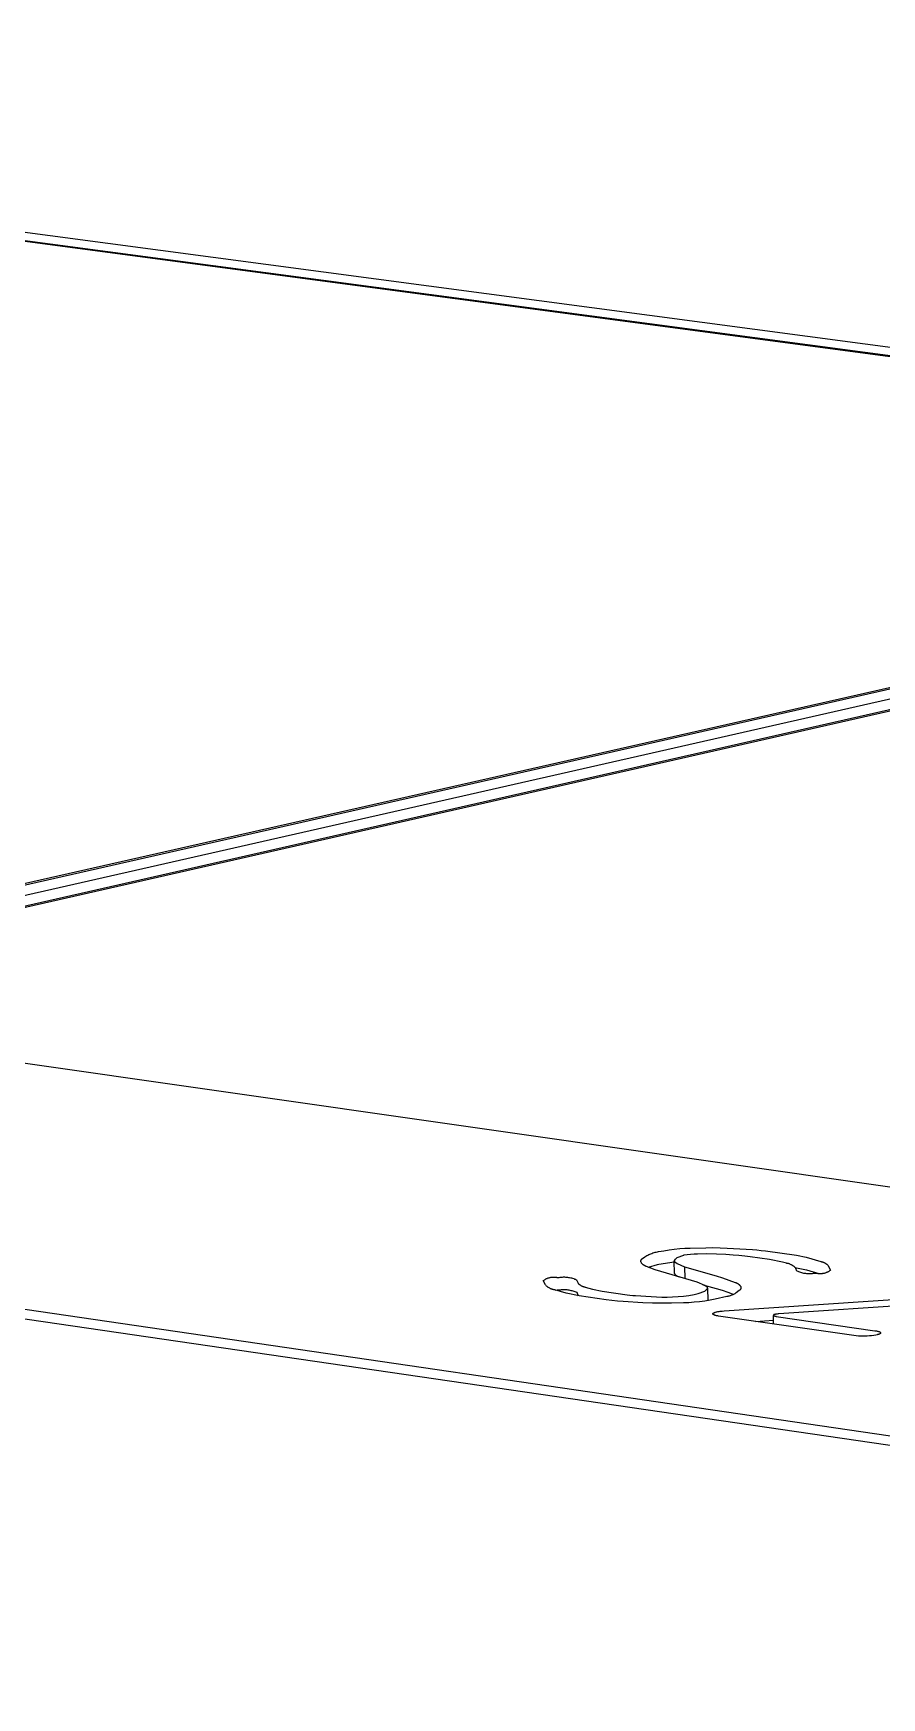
# Model space of a CAD drawing. Header units: millimetres. Extents: x -1283 to 2747, y -259 to 2557.
# Drawn here: x -359.7 to -302.8, y 908.1 to 1019.7 of the extents above; entities that cross this region are included whole.
import ezdxf

# ---------------------------------------------------------------- set-up
doc = ezdxf.new("R2010")
doc.units = ezdxf.units.MM
doc.header["$MEASUREMENT"] = 0
doc.layers.add('Utwórz2D linie widoczne', color=7, linetype='Continuous', true_color=0x000000)

msp = doc.modelspace()

# ---------------------------------------------------------------- linework, layer by layer
at = {"layer": 'Utwórz2D linie widoczne'}
for p, q in [((-239.12, 990.28), (-460.88, 1019.74)), ((-460.72, 1019.21), (-242.43, 990.18)), ((-242.99, 990.17), (-460.7, 1019.12)), ((-241.56, 989.5), (-434.88, 945.7)), ((-238.62, 989.5), (-434.18, 945.15)), ((-391.59, 955.63), (-242.5, 989.4)), ((-430.64, 945.24), (-238.21, 988.92)), ((-237.77, 988.91), (-387.16, 954.99)), ((-142.05, 919.43), (-388.83, 954.73)), ((-433.87, 944.27), (-186.39, 908.09)), ((-430.34, 944.38), (-187.5, 908.91)), ((-318.36, 937.85), (-318.29, 937.88)), ((-318.29, 937.88), (-318.22, 937.9)), ((-318.22, 937.9), (-318.15, 937.93)), ((-318.15, 937.93), (-318.07, 937.95)), ((-318.07, 937.95), (-318, 937.97)), ((-318, 937.97), (-317.93, 937.98)), ((-317.93, 937.98), (-317.85, 938)), ((-317.85, 938), (-317.77, 938.02)), ((-317.77, 938.02), (-317.42, 938.08)), ((-317.42, 938.08), (-317.07, 938.14)), ((-317.07, 938.14), (-316.72, 938.18)), ((-316.72, 938.18), (-316.36, 938.22)), ((-316.36, 938.22), (-316.01, 938.24)), ((-316.01, 938.24), (-315.65, 938.25)), ((-315.65, 938.25), (-314.6, 938.28)), ((-314.53, 937.86), (-315.17, 937.85)), ((-314.6, 938.28), (-314.13, 938.29)), ((-313.9, 937.85), (-314.53, 937.86)), ((-314.13, 938.29), (-313.65, 938.28)), ((-313.65, 938.28), (-313.18, 938.26)), ((-313.18, 938.26), (-311.47, 938.15)), ((-311.47, 938.15), (-311.18, 938.13)), ((-311.18, 938.13), (-310.89, 938.1)), ((-310.89, 938.1), (-310.6, 938.07)), ((-310.6, 938.07), (-308.53, 937.77)), ((-318.96, 937.41), (-318.96, 937.42)), ((-318.96, 937.42), (-318.95, 937.42)), ((-318.96, 937.4), (-318.96, 937.41)), ((-318.96, 937.39), (-318.96, 937.4)), ((-318.96, 937.4), (-318.96, 937.4)), ((-318.96, 937.38), (-318.96, 937.39)), ((-318.96, 937.37), (-318.96, 937.38)), ((-318.96, 937.36), (-318.96, 937.37)), ((-318.96, 937.37), (-318.96, 937.37)), ((-318.96, 937.35), (-318.96, 937.36)), ((-318.96, 937.34), (-318.96, 937.35)), ((-318.96, 937.35), (-318.96, 937.35)), ((-318.96, 937.33), (-318.96, 937.34)), ((-318.95, 937.33), (-318.96, 937.33)), ((-318.95, 937.45), (-318.94, 937.46)), ((-318.95, 937.44), (-318.95, 937.45)), ((-318.95, 937.43), (-318.95, 937.44)), ((-318.95, 937.44), (-318.95, 937.44)), ((-318.95, 937.42), (-318.95, 937.43)), ((-318.95, 937.32), (-318.95, 937.33)), ((-318.95, 937.31), (-318.95, 937.32)), ((-318.95, 937.3), (-318.95, 937.31)), ((-318.95, 937.3), (-318.95, 937.3)), ((-318.93, 937.27), (-318.95, 937.3)), ((-318.94, 937.46), (-318.94, 937.47)), ((-318.94, 937.47), (-318.93, 937.47)), ((-318.94, 937.46), (-318.94, 937.46)), ((-318.93, 937.48), (-318.93, 937.49)), ((-318.93, 937.49), (-318.92, 937.49)), ((-318.93, 937.47), (-318.93, 937.48)), ((-318.92, 937.25), (-318.93, 937.27)), ((-318.92, 937.49), (-318.92, 937.5)), ((-318.92, 937.5), (-318.91, 937.5)), ((-318.9, 937.23), (-318.92, 937.25)), ((-318.91, 937.5), (-318.91, 937.51)), ((-318.91, 937.51), (-318.9, 937.51)), ((-318.9, 937.51), (-318.9, 937.52)), ((-318.9, 937.52), (-318.89, 937.52)), ((-318.89, 937.21), (-318.9, 937.23)), ((-318.89, 937.52), (-318.89, 937.53)), ((-318.89, 937.53), (-318.88, 937.53)), ((-318.87, 937.2), (-318.89, 937.21)), ((-318.88, 937.53), (-318.88, 937.54)), ((-318.88, 937.54), (-318.87, 937.54)), ((-318.87, 937.54), (-318.87, 937.55)), ((-318.87, 937.55), (-318.86, 937.55)), ((-318.85, 937.18), (-318.87, 937.2)), ((-318.86, 937.55), (-318.85, 937.55)), ((-318.85, 937.56), (-318.7, 937.67)), ((-318.85, 937.55), (-318.85, 937.56)), ((-318.84, 937.16), (-318.85, 937.18)), ((-318.82, 937.15), (-318.84, 937.16)), ((-318.8, 937.14), (-318.82, 937.15)), ((-318.78, 937.12), (-318.8, 937.14)), ((-318.76, 937.11), (-318.78, 937.12)), ((-318.75, 937.1), (-318.76, 937.11)), ((-318.73, 937.08), (-318.75, 937.1)), ((-318.71, 937.07), (-318.73, 937.08)), ((-318.68, 937.06), (-318.71, 937.07)), ((-318.7, 937.67), (-318.63, 937.71)), ((-318.66, 937.05), (-318.68, 937.06)), ((-318.64, 937.04), (-318.66, 937.05)), ((-318.62, 937.04), (-318.64, 937.04)), ((-318.63, 937.71), (-318.57, 937.75)), ((-318.6, 937.03), (-318.62, 937.04)), ((-318.58, 937.02), (-318.6, 937.03)), ((-318.01, 936.79), (-318.58, 937.02)), ((-318.57, 937.75), (-318.5, 937.79)), ((-318.5, 937.79), (-318.43, 937.82)), ((-318.45, 936.97), (-317.84, 937.16)), ((-318.43, 937.82), (-318.36, 937.85)), ((-315.19, 935.97), (-318.01, 936.79)), ((-317.84, 937.16), (-317.75, 937.18)), ((-317.75, 937.18), (-316.72, 937.34)), ((-316.71, 937.42), (-316.72, 937.41)), ((-316.72, 937.41), (-316.72, 937.41)), ((-316.72, 937.41), (-316.72, 937.41)), ((-316.72, 937.41), (-316.72, 937.4)), ((-316.72, 937.4), (-316.72, 937.4)), ((-316.72, 937.4), (-316.72, 937.4)), ((-316.72, 937.4), (-316.72, 937.39)), ((-316.7, 936.56), (-316.72, 937.39)), ((-316.72, 937.39), (-316.71, 937.39)), ((-316.7, 937.45), (-316.71, 937.44)), ((-316.71, 937.44), (-316.71, 937.44)), ((-316.71, 937.44), (-316.71, 937.44)), ((-316.71, 937.44), (-316.71, 937.43)), ((-316.71, 937.43), (-316.71, 937.43)), ((-316.71, 937.43), (-316.71, 937.43)), ((-316.71, 937.43), (-316.71, 937.43)), ((-316.71, 937.43), (-316.71, 937.42)), ((-316.71, 937.42), (-316.71, 937.42)), ((-316.71, 937.42), (-316.71, 937.42)), ((-316.71, 937.39), (-316.71, 937.39)), ((-316.71, 937.39), (-316.71, 937.38)), ((-316.71, 937.38), (-316.71, 937.38)), ((-316.71, 937.38), (-316.71, 937.38)), ((-316.71, 937.38), (-316.71, 937.37)), ((-316.71, 937.37), (-316.71, 937.37)), ((-316.71, 937.37), (-316.71, 937.37)), ((-316.71, 937.37), (-316.71, 937.36)), ((-316.71, 937.36), (-316.69, 937.33)), ((-316.71, 937.36), (-316.71, 937.36)), ((-316.69, 937.46), (-316.7, 937.46)), ((-316.7, 937.46), (-316.7, 937.46)), ((-316.7, 937.46), (-316.7, 937.45)), ((-316.7, 937.45), (-316.7, 937.45)), ((-316.7, 937.45), (-316.7, 937.45)), ((-316.68, 937.47), (-316.69, 937.47)), ((-316.69, 937.47), (-316.69, 937.47)), ((-316.69, 937.47), (-316.69, 937.47)), ((-316.69, 937.47), (-316.69, 937.46)), ((-316.69, 937.46), (-316.69, 937.46)), ((-316.69, 937.33), (-316.53, 937.22)), ((-316.67, 937.48), (-316.68, 937.48)), ((-316.68, 937.48), (-316.68, 937.48)), ((-316.68, 937.48), (-316.68, 937.48)), ((-316.68, 937.48), (-316.68, 937.47)), ((-316.54, 937.59), (-316.67, 937.48)), ((-316.67, 937.48), (-316.67, 937.48)), ((-316.67, 937.48), (-316.67, 937.48)), ((-316.11, 937.76), (-316.54, 937.59)), ((-316.53, 937.22), (-316.03, 937)), ((-316.1, 937.77), (-316.11, 937.76)), ((-315.39, 937.84), (-316.1, 937.77)), ((-316.03, 937), (-313.92, 936.39)), ((-316.03, 937), (-316.01, 936.21)), ((-315.17, 937.85), (-315.39, 937.84)), ((-313.26, 937.82), (-313.9, 937.85)), ((-312.76, 937.79), (-313.26, 937.82)), ((-312.38, 937.76), (-312.76, 937.79)), ((-311.99, 937.72), (-312.38, 937.76)), ((-311.62, 937.67), (-311.99, 937.72)), ((-310.34, 937.49), (-311.62, 937.67)), ((-309.47, 937.31), (-310.34, 937.49)), ((-309.19, 937.24), (-309.47, 937.31)), ((-309.16, 937.23), (-309.19, 937.24)), ((-309.12, 937.22), (-309.16, 937.23)), ((-309.09, 937.22), (-309.12, 937.22)), ((-309.06, 937.21), (-309.09, 937.22)), ((-309.02, 937.2), (-309.06, 937.21)), ((-308.99, 937.19), (-309.02, 937.2)), ((-308.96, 937.17), (-308.99, 937.19)), ((-308.93, 937.16), (-308.96, 937.17)), ((-308.89, 937.14), (-308.93, 937.16)), ((-308.86, 937.13), (-308.89, 937.14)), ((-308.83, 937.11), (-308.86, 937.13)), ((-308.8, 937.09), (-308.83, 937.11)), ((-308.77, 937.08), (-308.8, 937.09)), ((-308.74, 937.06), (-308.77, 937.08)), ((-308.72, 937.03), (-308.74, 937.06)), ((-308.69, 937.01), (-308.72, 937.03)), ((-308.66, 936.99), (-308.69, 937.01)), ((-308.64, 936.97), (-308.66, 936.99)), ((-308.61, 936.94), (-308.64, 936.97)), ((-308.59, 936.92), (-308.61, 936.94)), ((-308.6, 936.94), (-308.52, 936.93)), ((-308.57, 936.89), (-308.59, 936.92)), ((-308.49, 936.71), (-308.57, 936.89)), ((-308.53, 937.77), (-307.87, 937.64)), ((-308.52, 936.93), (-307.86, 936.8)), ((-307.87, 937.64), (-306.89, 937.35)), ((-307.86, 936.8), (-307.03, 936.56)), ((-306.89, 937.35), (-306.86, 937.35)), ((-306.86, 937.35), (-306.84, 937.34)), ((-306.84, 937.34), (-306.81, 937.33)), ((-306.81, 937.33), (-306.78, 937.33)), ((-306.78, 937.33), (-306.76, 937.32)), ((-306.76, 937.32), (-306.73, 937.31)), ((-306.73, 937.31), (-306.7, 937.3)), ((-306.7, 937.3), (-306.68, 937.29)), ((-306.68, 937.29), (-306.65, 937.27)), ((-306.65, 937.27), (-306.63, 937.26)), ((-306.63, 937.26), (-306.61, 937.25)), ((-306.61, 937.25), (-306.58, 937.23)), ((-306.58, 937.23), (-306.56, 937.22)), ((-306.56, 937.22), (-306.54, 937.2)), ((-306.54, 937.2), (-306.51, 937.18)), ((-306.51, 937.18), (-306.49, 937.17)), ((-306.49, 937.17), (-306.47, 937.15)), ((-306.47, 937.15), (-306.45, 937.13)), ((-306.45, 937.13), (-306.43, 937.11)), ((-306.43, 937.11), (-306.24, 936.78)), ((-306.27, 936.75), (-306.3, 936.73)), ((-306.24, 936.78), (-306.27, 936.75)), ((-325.51, 936.07), (-325.49, 936.09)), ((-325.37, 935.78), (-325.51, 936.07)), ((-325.49, 936.09), (-325.45, 936.11)), ((-325.45, 936.11), (-325.42, 936.13)), ((-325.42, 936.13), (-325.39, 936.15)), ((-325.39, 936.15), (-325.36, 936.17)), ((-325.34, 935.76), (-325.37, 935.78)), ((-325.36, 936.17), (-325.33, 936.19)), ((-325.32, 935.73), (-325.34, 935.76)), ((-325.33, 936.19), (-325.29, 936.21)), ((-325.29, 935.71), (-325.32, 935.73)), ((-325.29, 936.21), (-325.26, 936.22)), ((-325.26, 935.68), (-325.29, 935.71)), ((-325.26, 936.22), (-325.22, 936.24)), ((-325.23, 935.66), (-325.26, 935.68)), ((-325.2, 935.64), (-325.23, 935.66)), ((-325.22, 936.24), (-325.19, 936.25)), ((-325.18, 935.62), (-325.2, 935.64)), ((-325.19, 936.25), (-325.15, 936.26)), ((-325.15, 936.26), (-325.12, 936.27)), ((-325.12, 936.27), (-325.08, 936.28)), ((-325.08, 936.28), (-325.04, 936.29)), ((-325.04, 936.29), (-325, 936.3)), ((-325, 936.3), (-324.97, 936.3)), ((-324.97, 936.3), (-324.93, 936.31)), ((-324.93, 936.31), (-324.89, 936.31)), ((-324.89, 936.31), (-324.85, 936.31)), ((-324.85, 936.31), (-324.82, 936.31)), ((-324.82, 936.31), (-324.78, 936.31)), ((-324.78, 936.31), (-324.74, 936.31)), ((-324.74, 936.31), (-324.7, 936.31)), ((-324.7, 936.31), (-324.67, 936.3)), ((-324.67, 936.3), (-324.63, 936.3)), ((-324.63, 936.3), (-324.59, 936.29)), ((-324.59, 936.29), (-324.44, 936.29)), ((-324.44, 936.29), (-324.37, 936.3)), ((-324.37, 936.3), (-324.3, 936.31)), ((-324.3, 936.31), (-324.23, 936.31)), ((-324.23, 936.31), (-324.16, 936.32)), ((-324.16, 936.32), (-324.09, 936.32)), ((-324.09, 936.32), (-324.02, 936.31)), ((-324.02, 936.31), (-323.95, 936.31)), ((-323.95, 936.31), (-323.88, 936.3)), ((-323.88, 936.3), (-323.81, 936.29)), ((-323.81, 936.29), (-323.74, 936.28)), ((-323.74, 936.28), (-323.67, 936.26)), ((-323.67, 936.26), (-323.61, 936.25)), ((-323.61, 936.25), (-323.54, 936.23)), ((-323.54, 936.23), (-323.47, 936.21)), ((-323.47, 936.21), (-323.41, 936.18)), ((-323.41, 936.18), (-323.34, 936.16)), ((-323.34, 936.16), (-323.28, 936.13)), ((-323.28, 936.13), (-323.17, 935.9)), ((-323.17, 935.9), (-323.16, 935.88)), ((-323.16, 935.88), (-323.14, 935.86)), ((-323.14, 935.86), (-323.12, 935.84)), ((-323.12, 935.84), (-323.1, 935.83)), ((-323.1, 935.83), (-323.08, 935.81)), ((-323.08, 935.81), (-323.06, 935.79)), ((-323.06, 935.79), (-323.04, 935.78)), ((-323.04, 935.78), (-323.02, 935.76)), ((-323.02, 935.76), (-323, 935.75)), ((-323, 935.75), (-322.98, 935.74)), ((-322.98, 935.74), (-322.95, 935.72)), ((-322.95, 935.72), (-322.93, 935.71)), ((-322.93, 935.71), (-322.91, 935.7)), ((-322.91, 935.7), (-322.88, 935.69)), ((-322.88, 935.69), (-322.86, 935.68)), ((-322.86, 935.68), (-322.84, 935.67)), ((-322.84, 935.67), (-322.81, 935.67)), ((-322.81, 935.67), (-322.79, 935.66)), ((-322.79, 935.66), (-322.76, 935.65)), ((-322.76, 935.65), (-322.73, 935.65)), ((-322.73, 935.65), (-322.71, 935.64)), ((-322.71, 935.64), (-322.21, 935.5)), ((-316.7, 936.56), (-316.7, 936.56)), ((-316.7, 936.56), (-316.7, 936.55)), ((-316.7, 936.55), (-316.7, 936.55)), ((-316.7, 936.55), (-316.7, 936.55)), ((-316.7, 936.55), (-316.7, 936.54)), ((-316.7, 936.54), (-316.7, 936.54)), ((-316.7, 936.54), (-316.7, 936.54)), ((-316.7, 936.54), (-316.7, 936.54)), ((-316.7, 936.54), (-316.7, 936.53)), ((-316.7, 936.53), (-316.7, 936.53)), ((-316.7, 936.53), (-316.7, 936.53)), ((-316.7, 936.53), (-316.69, 936.53)), ((-316.69, 936.53), (-316.69, 936.52)), ((-316.69, 936.52), (-316.67, 936.49)), ((-316.69, 936.52), (-316.69, 936.52)), ((-316.67, 936.49), (-316.52, 936.38)), ((-316.52, 936.38), (-316.4, 936.32)), ((-314.68, 935.75), (-315.19, 935.97)), ((-314.8, 935.8), (-313.91, 935.55)), ((-314.52, 935.64), (-314.68, 935.75)), ((-314.5, 935.61), (-314.52, 935.64)), ((-313.92, 936.39), (-313.49, 936.25)), ((-313.49, 936.25), (-313.06, 936.11)), ((-313.06, 936.11), (-312.64, 935.95)), ((-312.64, 935.95), (-312.61, 935.94)), ((-312.64, 935.95), (-312.64, 935.95)), ((-312.61, 935.94), (-312.59, 935.94)), ((-312.59, 935.94), (-312.57, 935.93)), ((-312.57, 935.93), (-312.55, 935.92)), ((-312.55, 935.92), (-312.53, 935.91)), ((-312.53, 935.91), (-312.51, 935.9)), ((-312.51, 935.9), (-312.49, 935.89)), ((-312.49, 935.89), (-312.47, 935.88)), ((-312.47, 935.88), (-312.45, 935.87)), ((-312.45, 935.87), (-312.43, 935.85)), ((-312.43, 935.85), (-312.42, 935.84)), ((-312.42, 935.84), (-312.4, 935.83)), ((-312.4, 935.83), (-312.38, 935.81)), ((-312.38, 935.81), (-312.37, 935.8)), ((-312.37, 935.8), (-312.35, 935.78)), ((-312.35, 935.78), (-312.33, 935.77)), ((-312.33, 935.77), (-312.32, 935.75)), ((-312.32, 935.75), (-312.3, 935.73)), ((-312.3, 935.73), (-312.29, 935.71)), ((-312.29, 935.71), (-312.28, 935.7)), ((-312.28, 935.7), (-312.26, 935.67)), ((-312.26, 935.67), (-312.26, 935.66)), ((-312.26, 935.66), (-312.26, 935.65)), ((-312.26, 935.65), (-312.26, 935.65)), ((-312.26, 935.65), (-312.25, 935.64)), ((-312.25, 935.64), (-312.25, 935.63)), ((-312.25, 935.63), (-312.25, 935.62)), ((-312.25, 935.62), (-312.25, 935.62)), ((-308.42, 936.69), (-308.49, 936.71)), ((-308.36, 936.66), (-308.42, 936.69)), ((-308.29, 936.64), (-308.36, 936.66)), ((-308.23, 936.61), (-308.29, 936.64)), ((-308.16, 936.6), (-308.23, 936.61)), ((-308.1, 936.58), (-308.16, 936.6)), ((-308.03, 936.56), (-308.1, 936.58)), ((-307.96, 936.55), (-308.03, 936.56)), ((-307.89, 936.54), (-307.96, 936.55)), ((-307.83, 936.53), (-307.89, 936.54)), ((-307.76, 936.53), (-307.83, 936.53)), ((-307.69, 936.53), (-307.76, 936.53)), ((-307.62, 936.53), (-307.69, 936.53)), ((-307.55, 936.53), (-307.62, 936.53)), ((-307.48, 936.53), (-307.55, 936.53)), ((-307.41, 936.54), (-307.48, 936.53)), ((-307.35, 936.55), (-307.41, 936.54)), ((-307.18, 936.55), (-307.35, 936.55)), ((-307.15, 936.54), (-307.18, 936.55)), ((-307.11, 936.54), (-307.15, 936.54)), ((-307.07, 936.53), (-307.11, 936.54)), ((-307.04, 936.53), (-307.07, 936.53)), ((-307, 936.53), (-307.04, 936.53)), ((-306.96, 936.52), (-307, 936.53)), ((-306.93, 936.52), (-306.96, 936.52)), ((-306.89, 936.53), (-306.93, 936.52)), ((-306.85, 936.53), (-306.89, 936.53)), ((-306.81, 936.53), (-306.85, 936.53)), ((-306.78, 936.54), (-306.81, 936.53)), ((-306.74, 936.54), (-306.78, 936.54)), ((-306.71, 936.55), (-306.74, 936.54)), ((-306.67, 936.56), (-306.71, 936.55)), ((-306.63, 936.57), (-306.67, 936.56)), ((-306.6, 936.58), (-306.63, 936.57)), ((-306.56, 936.59), (-306.6, 936.58)), ((-306.53, 936.61), (-306.56, 936.59)), ((-306.49, 936.62), (-306.53, 936.61)), ((-306.46, 936.64), (-306.49, 936.62)), ((-306.43, 936.65), (-306.46, 936.64)), ((-306.4, 936.67), (-306.43, 936.65)), ((-306.36, 936.69), (-306.4, 936.67)), ((-306.33, 936.71), (-306.36, 936.69)), ((-306.3, 936.73), (-306.33, 936.71)), ((-325.15, 935.6), (-325.18, 935.62)), ((-325.11, 935.58), (-325.15, 935.6)), ((-325.08, 935.56), (-325.11, 935.58)), ((-325.05, 935.54), (-325.08, 935.56)), ((-325.02, 935.53), (-325.05, 935.54)), ((-324.99, 935.51), (-325.02, 935.53)), ((-324.95, 935.5), (-324.99, 935.51)), ((-324.92, 935.49), (-324.95, 935.5)), ((-324.88, 935.48), (-324.92, 935.49)), ((-324.85, 935.47), (-324.88, 935.48)), ((-324.81, 935.46), (-324.85, 935.47)), ((-324.78, 935.45), (-324.81, 935.46)), ((-324.74, 935.45), (-324.78, 935.45)), ((-323.98, 935.23), (-324.74, 935.45)), ((-324.72, 935.44), (-324.58, 935.45)), ((-324.58, 935.45), (-324.42, 935.45)), ((-324.42, 935.45), (-324.35, 935.46)), ((-324.35, 935.46), (-324.28, 935.47)), ((-324.28, 935.47), (-324.21, 935.47)), ((-324.21, 935.47), (-324.14, 935.48)), ((-324.14, 935.48), (-324.07, 935.48)), ((-324.07, 935.48), (-324, 935.47)), ((-324, 935.47), (-323.93, 935.47)), ((-323.11, 935.05), (-323.98, 935.23)), ((-323.93, 935.47), (-323.86, 935.46)), ((-323.86, 935.46), (-323.79, 935.45)), ((-323.79, 935.45), (-323.73, 935.44)), ((-323.73, 935.44), (-323.66, 935.42)), ((-323.66, 935.42), (-323.59, 935.41)), ((-323.59, 935.41), (-323.52, 935.39)), ((-323.52, 935.39), (-323.46, 935.37)), ((-323.46, 935.37), (-323.39, 935.34)), ((-323.39, 935.34), (-323.33, 935.32)), ((-323.33, 935.32), (-323.26, 935.29)), ((-323.26, 935.29), (-323.16, 935.06)), ((-321.29, 934.79), (-323.11, 935.05)), ((-322.21, 935.5), (-321.55, 935.37)), ((-321.55, 935.37), (-319.89, 935.12)), ((-320.91, 934.74), (-321.29, 934.79)), ((-320.54, 934.7), (-320.91, 934.74)), ((-320.16, 934.68), (-320.54, 934.7)), ((-318.83, 934.59), (-320.16, 934.68)), ((-319.89, 935.12), (-319.7, 935.1)), ((-319.7, 935.1), (-319.51, 935.08)), ((-319.51, 935.08), (-319.32, 935.07)), ((-319.32, 935.07), (-318.27, 935)), ((-318.19, 934.56), (-318.83, 934.59)), ((-318.27, 935), (-317.91, 934.98)), ((-317.55, 934.55), (-318.19, 934.56)), ((-317.91, 934.98), (-317.55, 934.97)), ((-317.55, 934.97), (-317.19, 934.97)), ((-316.91, 934.56), (-317.55, 934.55)), ((-317.19, 934.97), (-316.83, 934.98)), ((-316.1, 934.58), (-316.91, 934.56)), ((-316.83, 934.98), (-316.46, 935)), ((-316.46, 935), (-316.1, 935.04)), ((-316.1, 935.04), (-315.74, 935.08)), ((-315.75, 934.59), (-316.1, 934.58)), ((-315.39, 934.62), (-315.75, 934.59)), ((-315.74, 935.08), (-315.39, 935.14)), ((-315.39, 935.14), (-315.11, 935.2)), ((-315.03, 934.65), (-315.39, 934.62)), ((-315.11, 935.2), (-314.68, 935.37)), ((-314.68, 934.69), (-315.03, 934.65)), ((-314.68, 935.37), (-314.55, 935.48)), ((-314.32, 934.75), (-314.68, 934.69)), ((-314.55, 935.48), (-314.54, 935.48)), ((-314.54, 935.48), (-314.54, 935.49)), ((-314.54, 935.49), (-314.54, 935.49)), ((-314.54, 935.49), (-314.53, 935.49)), ((-314.54, 935.48), (-314.54, 935.48)), ((-314.53, 935.49), (-314.53, 935.5)), ((-314.53, 935.5), (-314.52, 935.5)), ((-314.53, 935.49), (-314.53, 935.49)), ((-314.53, 935.49), (-314.53, 935.49)), ((-314.52, 935.5), (-314.52, 935.51)), ((-314.52, 935.51), (-314.51, 935.51)), ((-314.52, 935.5), (-314.52, 935.5)), ((-314.52, 935.5), (-314.52, 935.5)), ((-314.51, 935.52), (-314.5, 935.53)), ((-314.51, 935.51), (-314.51, 935.52)), ((-314.51, 935.52), (-314.51, 935.52)), ((-314.51, 935.52), (-314.51, 935.52)), ((-314.51, 935.51), (-314.51, 935.51)), ((-314.51, 935.51), (-314.51, 935.51)), ((-314.5, 935.6), (-314.5, 935.61)), ((-314.5, 935.61), (-314.5, 935.61)), ((-314.5, 935.59), (-314.5, 935.6)), ((-314.5, 935.6), (-314.5, 935.6)), ((-314.5, 935.6), (-314.5, 935.6)), ((-314.5, 935.58), (-314.5, 935.59)), ((-314.5, 935.59), (-314.5, 935.59)), ((-314.5, 935.59), (-314.5, 935.59)), ((-314.5, 935.57), (-314.5, 935.58)), ((-314.5, 935.58), (-314.5, 935.58)), ((-314.5, 935.58), (-314.5, 935.58)), ((-314.5, 935.56), (-314.5, 935.57)), ((-314.5, 935.57), (-314.5, 935.57)), ((-314.5, 935.57), (-314.5, 935.57)), ((-314.5, 935.55), (-314.5, 935.56)), ((-314.5, 935.56), (-314.5, 935.56)), ((-314.5, 935.56), (-314.5, 935.56)), ((-314.5, 935.54), (-314.5, 935.55)), ((-314.5, 935.55), (-314.5, 935.55)), ((-314.5, 935.55), (-314.5, 935.55)), ((-314.5, 935.53), (-314.5, 935.54)), ((-314.5, 935.54), (-314.5, 935.54)), ((-314.5, 935.54), (-314.5, 935.54)), ((-314.5, 935.53), (-314.5, 935.53)), ((-314.5, 935.53), (-314.5, 935.53)), ((-314.49, 935.56), (-314.48, 934.73)), ((-314.48, 934.72), (-314.48, 934.73)), ((-313.97, 934.82), (-314.32, 934.75)), ((-313.2, 935), (-313.97, 934.82)), ((-313.91, 935.55), (-313.51, 935.43)), ((-313.51, 935.43), (-313.12, 935.29)), ((-313.38, 934.04), (-295.92, 935.21)), ((-313.14, 935.01), (-313.2, 935)), ((-313.09, 935.02), (-313.14, 935.01)), ((-313.12, 935.29), (-312.73, 935.15)), ((-313.03, 935.04), (-313.09, 935.02)), ((-312.98, 935.05), (-313.03, 935.04)), ((-312.92, 935.07), (-312.98, 935.05)), ((-312.87, 935.09), (-312.92, 935.07)), ((-312.82, 935.11), (-312.87, 935.09)), ((-312.76, 935.14), (-312.82, 935.11)), ((-312.71, 935.16), (-312.76, 935.14)), ((-312.66, 935.19), (-312.71, 935.16)), ((-312.61, 935.22), (-312.66, 935.19)), ((-312.56, 935.25), (-312.61, 935.22)), ((-312.36, 935.42), (-312.56, 935.25)), ((-312.35, 935.42), (-312.36, 935.42)), ((-312.34, 935.42), (-312.35, 935.42)), ((-312.33, 935.43), (-312.34, 935.43)), ((-312.34, 935.43), (-312.34, 935.42)), ((-312.32, 935.44), (-312.33, 935.43)), ((-312.33, 935.43), (-312.33, 935.43)), ((-312.31, 935.45), (-312.32, 935.44)), ((-312.32, 935.44), (-312.32, 935.44)), ((-312.3, 935.46), (-312.31, 935.45)), ((-312.31, 935.45), (-312.31, 935.45)), ((-312.29, 935.47), (-312.3, 935.46)), ((-312.3, 935.46), (-312.3, 935.46)), ((-312.28, 935.48), (-312.29, 935.47)), ((-312.29, 935.47), (-312.29, 935.47)), ((-312.27, 935.5), (-312.28, 935.49)), ((-312.28, 935.49), (-312.28, 935.49)), ((-312.28, 935.49), (-312.28, 935.48)), ((-312.26, 935.52), (-312.27, 935.52)), ((-312.27, 935.52), (-312.27, 935.51)), ((-312.27, 935.51), (-312.27, 935.5)), ((-312.27, 935.5), (-312.27, 935.5)), ((-312.25, 935.55), (-312.26, 935.54)), ((-312.26, 935.54), (-312.26, 935.54)), ((-312.26, 935.54), (-312.26, 935.53)), ((-312.26, 935.53), (-312.26, 935.52)), ((-312.25, 935.62), (-312.25, 935.61)), ((-312.25, 935.61), (-312.25, 935.6)), ((-312.25, 935.6), (-312.25, 935.6)), ((-312.25, 935.6), (-312.25, 935.59)), ((-312.25, 935.59), (-312.25, 935.58)), ((-312.25, 935.58), (-312.25, 935.58)), ((-312.25, 935.58), (-312.25, 935.57)), ((-312.25, 935.57), (-312.25, 935.56)), ((-312.25, 935.56), (-312.25, 935.56)), ((-312.25, 935.56), (-312.25, 935.55)), ((-292.22, 935.02), (-309.7, 933.85)), ((-314.13, 933.86), (-314.12, 933.87)), ((-314.13, 933.85), (-314.13, 933.86)), ((-314.13, 933.86), (-314.13, 933.86)), ((-314.13, 933.86), (-314.13, 933.86)), ((-314.13, 933.86), (-314.13, 933.86)), ((-314.13, 933.86), (-314.13, 933.86)), ((-314.13, 933.86), (-314.13, 933.86)), ((-314.13, 933.86), (-314.13, 933.86)), ((-314.13, 933.86), (-314.13, 933.86)), ((-314.13, 933.86), (-314.13, 933.86)), ((-314.13, 933.86), (-314.13, 933.86)), ((-314.13, 933.84), (-314.13, 933.85)), ((-314.13, 933.85), (-314.13, 933.85)), ((-314.13, 933.85), (-314.13, 933.85)), ((-314.13, 933.85), (-314.13, 933.85)), ((-314.13, 933.85), (-314.13, 933.85)), ((-314.13, 933.85), (-314.13, 933.85)), ((-314.13, 933.85), (-314.13, 933.85)), ((-314.13, 933.85), (-314.13, 933.85)), ((-314.13, 933.85), (-314.13, 933.85)), ((-314.13, 933.85), (-314.13, 933.85)), ((-314.13, 933.85), (-314.13, 933.85)), ((-314.13, 933.85), (-314.13, 933.85)), ((-314.13, 933.83), (-314.13, 933.84)), ((-314.13, 933.84), (-314.13, 933.84)), ((-314.13, 933.84), (-314.13, 933.84)), ((-314.13, 933.84), (-314.13, 933.84)), ((-314.13, 933.84), (-314.13, 933.84)), ((-314.13, 933.84), (-314.13, 933.84)), ((-314.13, 933.84), (-314.13, 933.84)), ((-314.13, 933.84), (-314.13, 933.84)), ((-314.13, 933.84), (-314.13, 933.84)), ((-314.13, 933.84), (-314.13, 933.84)), ((-314.13, 933.84), (-314.13, 933.84)), ((-314.13, 933.84), (-314.13, 933.84)), ((-314.13, 933.82), (-314.13, 933.83)), ((-314.13, 933.83), (-314.13, 933.83)), ((-314.13, 933.83), (-314.13, 933.83)), ((-314.13, 933.83), (-314.13, 933.83)), ((-314.13, 933.83), (-314.13, 933.83)), ((-314.13, 933.83), (-314.13, 933.83)), ((-314.13, 933.83), (-314.13, 933.83)), ((-314.13, 933.83), (-314.13, 933.83)), ((-314.13, 933.83), (-314.13, 933.83)), ((-314.13, 933.83), (-314.13, 933.83)), ((-314.13, 933.83), (-314.13, 933.83)), ((-314.13, 933.83), (-314.13, 933.83)), ((-314.12, 933.82), (-314.13, 933.82)), ((-314.13, 933.82), (-314.13, 933.82)), ((-314.13, 933.82), (-314.13, 933.82)), ((-314.13, 933.82), (-314.13, 933.82)), ((-314.13, 933.82), (-314.13, 933.82)), ((-314.12, 933.87), (-314.12, 933.88)), ((-314.12, 933.88), (-314.12, 933.88)), ((-314.12, 933.88), (-314.11, 933.88)), ((-314.12, 933.87), (-314.12, 933.87)), ((-314.12, 933.87), (-314.12, 933.87)), ((-314.12, 933.87), (-314.12, 933.87)), ((-314.12, 933.87), (-314.12, 933.87)), ((-314.12, 933.87), (-314.12, 933.87)), ((-314.12, 933.81), (-314.12, 933.82)), ((-314.12, 933.82), (-314.12, 933.82)), ((-314.12, 933.82), (-314.12, 933.82)), ((-314.11, 933.81), (-314.12, 933.81)), ((-314.12, 933.81), (-314.12, 933.81)), ((-314.12, 933.81), (-314.12, 933.81)), ((-314.12, 933.81), (-314.12, 933.81)), ((-314.12, 933.81), (-314.12, 933.81)), ((-314.11, 933.88), (-314.11, 933.89)), ((-314.11, 933.89), (-314.1, 933.89)), ((-314.11, 933.88), (-314.11, 933.88)), ((-314.11, 933.88), (-314.11, 933.88)), ((-314.11, 933.88), (-314.11, 933.88)), ((-314.11, 933.88), (-314.11, 933.88)), ((-314.11, 933.8), (-314.11, 933.81)), ((-314.1, 933.8), (-314.11, 933.8)), ((-314.11, 933.8), (-314.11, 933.8)), ((-314.11, 933.8), (-314.11, 933.8)), ((-314.11, 933.8), (-314.11, 933.8)), ((-314.1, 933.89), (-314.09, 933.9)), ((-314.1, 933.89), (-314.1, 933.89)), ((-314.1, 933.89), (-314.1, 933.89)), ((-314.1, 933.79), (-314.1, 933.8)), ((-314.1, 933.8), (-314.1, 933.8)), ((-314.09, 933.79), (-314.1, 933.79)), ((-314.1, 933.79), (-314.1, 933.79)), ((-314.09, 933.9), (-314.09, 933.9)), ((-314.09, 933.9), (-314.08, 933.9)), ((-314.08, 933.78), (-314.09, 933.79)), ((-314.09, 933.79), (-314.09, 933.79)), ((-314.08, 933.9), (-314.07, 933.91)), ((-314.07, 933.78), (-314.08, 933.78)), ((-314.08, 933.78), (-314.08, 933.78)), ((-314.07, 933.91), (-314.07, 933.91)), ((-314.07, 933.91), (-314.06, 933.91)), ((-314.07, 933.77), (-314.07, 933.78)), ((-314.06, 933.77), (-314.07, 933.77)), ((-314.06, 933.91), (-314.06, 933.92)), ((-314.06, 933.92), (-314.05, 933.92)), ((-314.05, 933.77), (-314.06, 933.77)), ((-314.05, 933.92), (-314.04, 933.93)), ((-314.05, 933.76), (-314.05, 933.77)), ((-314.03, 933.76), (-314.05, 933.76)), ((-314.04, 933.93), (-314.02, 933.93)), ((-314.01, 933.75), (-314.03, 933.76)), ((-314.02, 933.93), (-314, 933.94)), ((-314, 933.75), (-314.01, 933.75)), ((-314, 933.94), (-313.99, 933.94)), ((-313.98, 933.74), (-314, 933.75)), ((-313.99, 933.94), (-313.97, 933.95)), ((-313.96, 933.74), (-313.98, 933.74)), ((-313.97, 933.95), (-313.95, 933.96)), ((-313.94, 933.73), (-313.96, 933.74)), ((-313.95, 933.96), (-313.9, 933.97)), ((-313.9, 933.72), (-313.94, 933.73)), ((-313.9, 933.97), (-313.86, 933.98)), ((-313.85, 933.71), (-313.9, 933.72)), ((-313.86, 933.98), (-313.81, 933.99)), ((-313.8, 933.7), (-313.85, 933.71)), ((-313.81, 933.99), (-313.75, 934)), ((-313.75, 933.69), (-313.8, 933.7)), ((-313.75, 934), (-313.7, 934.01)), ((-304.67, 932.38), (-313.75, 933.69)), ((-313.7, 934.01), (-313.64, 934.02)), ((-313.64, 934.02), (-313.51, 934.03)), ((-313.51, 934.03), (-313.38, 934.04)), ((-311.28, 933.34), (-310.07, 933.42)), ((-310.06, 933.77), (-310.07, 933.77)), ((-310.07, 933.77), (-310.07, 933.76)), ((-310.07, 933.76), (-310.07, 933.76)), ((-310.07, 933.76), (-310.07, 933.76)), ((-310.07, 933.76), (-310.07, 933.76)), ((-310.07, 933.76), (-310.07, 933.76)), ((-310.07, 933.76), (-310.07, 933.76)), ((-310.07, 933.76), (-310.07, 933.76)), ((-310.07, 933.76), (-310.07, 933.76)), ((-310.07, 933.76), (-310.07, 933.76)), ((-310.07, 933.76), (-310.07, 933.76)), ((-310.07, 933.76), (-310.07, 933.76)), ((-310.07, 933.76), (-310.07, 933.76)), ((-310.07, 933.76), (-310.07, 933.76)), ((-310.07, 933.76), (-310.07, 933.76)), ((-310.07, 933.76), (-310.07, 933.76)), ((-310.07, 933.76), (-310.07, 933.76)), ((-310.07, 933.76), (-310.07, 933.75)), ((-310.07, 933.75), (-310.07, 933.75)), ((-310.07, 933.75), (-310.07, 933.75)), ((-310.07, 933.75), (-310.07, 933.75)), ((-310.07, 933.75), (-310.07, 933.75)), ((-310.07, 933.75), (-310.07, 933.75)), ((-310.07, 933.75), (-310.07, 933.75)), ((-310.07, 933.75), (-310.07, 933.75)), ((-310.07, 933.75), (-310.07, 933.75)), ((-310.07, 933.75), (-310.07, 933.75)), ((-310.07, 933.75), (-310.07, 933.75)), ((-310.07, 933.75), (-310.07, 933.75)), ((-310.07, 933.75), (-310.07, 933.75)), ((-310.07, 933.75), (-310.07, 933.75)), ((-310.07, 933.75), (-310.07, 933.75)), ((-310.07, 933.75), (-310.07, 933.75)), ((-310.07, 933.75), (-310.07, 933.75)), ((-310.07, 933.75), (-310.07, 933.75)), ((-310.07, 933.75), (-310.07, 933.75)), ((-310.07, 933.75), (-310.07, 933.75)), ((-310.07, 933.75), (-310.07, 933.75)), ((-310.07, 933.75), (-310.07, 933.75)), ((-310.07, 933.75), (-310.07, 933.75)), ((-310.07, 933.75), (-310.07, 933.75)), ((-310.07, 933.75), (-310.07, 933.74)), ((-310.06, 933.16), (-310.07, 933.74)), ((-310.07, 933.74), (-310.07, 933.74)), ((-310.07, 933.74), (-310.07, 933.74)), ((-310.07, 933.74), (-310.07, 933.74)), ((-310.07, 933.74), (-310.07, 933.74)), ((-310.07, 933.74), (-310.07, 933.74)), ((-310.07, 933.74), (-310.07, 933.74)), ((-310.07, 933.74), (-310.07, 933.74)), ((-310.07, 933.74), (-310.07, 933.74)), ((-310.07, 933.74), (-310.07, 933.74)), ((-310.07, 933.74), (-310.07, 933.74)), ((-310.07, 933.74), (-310.07, 933.74)), ((-310.07, 933.74), (-310.07, 933.74)), ((-310.07, 933.74), (-310.07, 933.74)), ((-310.07, 933.74), (-310.07, 933.74)), ((-310.07, 933.74), (-310.07, 933.74)), ((-310.07, 933.74), (-310.07, 933.74)), ((-310.07, 933.74), (-310.07, 933.74)), ((-310.07, 933.74), (-310.07, 933.74)), ((-310.07, 933.74), (-310.07, 933.74)), ((-310.07, 933.74), (-310.07, 933.74)), ((-310.07, 933.74), (-310.07, 933.73)), ((-310.07, 933.73), (-310.07, 933.73)), ((-310.07, 933.73), (-310.07, 933.73)), ((-310.07, 933.73), (-310.07, 933.73)), ((-310.07, 933.73), (-310.07, 933.73)), ((-310.07, 933.73), (-310.06, 933.73)), ((-310.05, 933.78), (-310.06, 933.77)), ((-310.06, 933.77), (-310.06, 933.77)), ((-310.06, 933.77), (-310.06, 933.77)), ((-310.06, 933.77), (-310.06, 933.77)), ((-310.06, 933.77), (-310.06, 933.77)), ((-310.06, 933.77), (-310.06, 933.77)), ((-310.06, 933.77), (-310.06, 933.77)), ((-310.06, 933.77), (-310.06, 933.77)), ((-310.06, 933.77), (-310.06, 933.77)), ((-310.06, 933.73), (-310.06, 933.73)), ((-310.06, 933.73), (-310.06, 933.73)), ((-310.06, 933.73), (-310.06, 933.73)), ((-310.06, 933.73), (-310.06, 933.73)), ((-310.06, 933.73), (-310.06, 933.73)), ((-310.06, 933.73), (-310.06, 933.73)), ((-310.06, 933.73), (-310.06, 933.72)), ((-310.06, 933.72), (-310.06, 933.72)), ((-310.06, 933.72), (-310.05, 933.72)), ((-310.04, 933.78), (-310.05, 933.78)), ((-310.05, 933.78), (-310.05, 933.78)), ((-310.05, 933.78), (-310.05, 933.78)), ((-310.05, 933.78), (-310.05, 933.78)), ((-310.05, 933.72), (-310.05, 933.72)), ((-310.05, 933.72), (-310.05, 933.72)), ((-310.05, 933.72), (-310.05, 933.72)), ((-310.05, 933.72), (-310.04, 933.72)), ((-310.03, 933.79), (-310.04, 933.79)), ((-310.04, 933.79), (-310.04, 933.78)), ((-310.04, 933.78), (-310.04, 933.78)), ((-310.04, 933.72), (-310.04, 933.71)), ((-310.04, 933.71), (-310.04, 933.71)), ((-310.04, 933.71), (-310.03, 933.71)), ((-310.02, 933.79), (-310.03, 933.79)), ((-310.03, 933.79), (-310.03, 933.79)), ((-310.03, 933.71), (-310.03, 933.71)), ((-310.03, 933.71), (-310.02, 933.71)), ((-310.01, 933.8), (-310.02, 933.79)), ((-310.02, 933.71), (-310.01, 933.7)), ((-310, 933.8), (-310.01, 933.8)), ((-310.01, 933.7), (-310.01, 933.7)), ((-310.01, 933.7), (-310, 933.7)), ((-309.99, 933.8), (-310, 933.8)), ((-310, 933.7), (-309.99, 933.7)), ((-309.98, 933.81), (-309.99, 933.8)), ((-309.99, 933.7), (-309.98, 933.69)), ((-309.96, 933.81), (-309.98, 933.81)), ((-309.98, 933.69), (-309.96, 933.69)), ((-309.94, 933.82), (-309.96, 933.81)), ((-309.96, 933.69), (-309.93, 933.68)), ((-309.91, 933.82), (-309.94, 933.82)), ((-309.93, 933.68), (-309.91, 933.68)), ((-309.88, 933.83), (-309.91, 933.82)), ((-309.91, 933.68), (-309.88, 933.67)), ((-309.86, 933.83), (-309.88, 933.83)), ((-309.88, 933.67), (-303.26, 932.71)), ((-309.83, 933.83), (-309.86, 933.83)), ((-309.76, 933.84), (-309.83, 933.83)), ((-309.7, 933.85), (-309.76, 933.84)), ((-304.52, 932.36), (-304.67, 932.38)), ((-304.37, 932.35), (-304.52, 932.36)), ((-304.22, 932.34), (-304.37, 932.35)), ((-304.07, 932.34), (-304.22, 932.34)), ((-303.93, 932.34), (-304.07, 932.34)), ((-303.78, 932.35), (-303.93, 932.34)), ((-303.63, 932.36), (-303.78, 932.35)), ((-303.48, 932.37), (-303.63, 932.36)), ((-303.33, 932.4), (-303.48, 932.37)), ((-303.19, 932.42), (-303.33, 932.4)), ((-303.26, 932.71), (-303.19, 932.7)), ((-303.19, 932.7), (-303.15, 932.7)), ((-303.11, 932.44), (-303.19, 932.42)), ((-303.15, 932.7), (-303.12, 932.69)), ((-303.12, 932.69), (-303.09, 932.68)), ((-303.09, 932.45), (-303.11, 932.44)), ((-303.09, 932.68), (-303.06, 932.68)), ((-303.06, 932.45), (-303.09, 932.45)), ((-303.06, 932.68), (-303.03, 932.67)), ((-303.03, 932.46), (-303.06, 932.45)), ((-303.03, 932.67), (-303.01, 932.66)), ((-303.01, 932.47), (-303.03, 932.46)), ((-303.01, 932.66), (-302.99, 932.66)), ((-302.99, 932.47), (-303.01, 932.47)), ((-302.99, 932.66), (-302.98, 932.65)), ((-302.98, 932.48), (-302.99, 932.47)), ((-302.98, 932.65), (-302.97, 932.65)), ((-302.97, 932.48), (-302.98, 932.48)), ((-302.97, 932.65), (-302.96, 932.64)), ((-302.96, 932.49), (-302.97, 932.48)), ((-302.96, 932.64), (-302.95, 932.64)), ((-302.95, 932.49), (-302.96, 932.49)), ((-302.95, 932.64), (-302.94, 932.63)), ((-302.94, 932.5), (-302.95, 932.49)), ((-302.94, 932.63), (-302.93, 932.63)), ((-302.93, 932.5), (-302.94, 932.5)), ((-302.93, 932.63), (-302.93, 932.63)), ((-302.93, 932.63), (-302.92, 932.62)), ((-302.92, 932.51), (-302.93, 932.5)), ((-302.93, 932.5), (-302.93, 932.5)), ((-302.92, 932.62), (-302.92, 932.62)), ((-302.92, 932.62), (-302.92, 932.62)), ((-302.92, 932.62), (-302.91, 932.62)), ((-302.91, 932.51), (-302.92, 932.51)), ((-302.92, 932.51), (-302.92, 932.51)), ((-302.91, 932.62), (-302.91, 932.62)), ((-302.91, 932.62), (-302.9, 932.61)), ((-302.9, 932.52), (-302.91, 932.52)), ((-302.91, 932.52), (-302.91, 932.51)), ((-302.91, 932.51), (-302.91, 932.51)), ((-302.9, 932.61), (-302.9, 932.61)), ((-302.9, 932.61), (-302.9, 932.61)), ((-302.9, 932.61), (-302.9, 932.61)), ((-302.9, 932.61), (-302.89, 932.6)), ((-302.89, 932.53), (-302.9, 932.53)), ((-302.9, 932.53), (-302.9, 932.52)), ((-302.9, 932.52), (-302.9, 932.52)), ((-302.9, 932.52), (-302.9, 932.52)), ((-302.89, 932.6), (-302.89, 932.6)), ((-302.89, 932.6), (-302.89, 932.6)), ((-302.89, 932.6), (-302.89, 932.6)), ((-302.89, 932.6), (-302.89, 932.6)), ((-302.89, 932.6), (-302.89, 932.6)), ((-302.89, 932.6), (-302.89, 932.6)), ((-302.89, 932.6), (-302.89, 932.59)), ((-302.89, 932.59), (-302.88, 932.59)), ((-302.88, 932.54), (-302.89, 932.54)), ((-302.89, 932.54), (-302.89, 932.54)), ((-302.89, 932.54), (-302.89, 932.54)), ((-302.89, 932.54), (-302.89, 932.53)), ((-302.89, 932.53), (-302.89, 932.53)), ((-302.89, 932.53), (-302.89, 932.53)), ((-302.89, 932.53), (-302.89, 932.53)), ((-302.89, 932.53), (-302.89, 932.53)), ((-302.88, 932.59), (-302.88, 932.59)), ((-302.88, 932.59), (-302.88, 932.59)), ((-302.88, 932.59), (-302.88, 932.59)), ((-302.88, 932.59), (-302.88, 932.59)), ((-302.88, 932.59), (-302.88, 932.59)), ((-302.88, 932.59), (-302.88, 932.59)), ((-302.88, 932.59), (-302.88, 932.58)), ((-302.88, 932.58), (-302.88, 932.58)), ((-302.88, 932.58), (-302.88, 932.58)), ((-302.88, 932.58), (-302.88, 932.58)), ((-302.88, 932.58), (-302.88, 932.58)), ((-302.88, 932.58), (-302.88, 932.58)), ((-302.88, 932.58), (-302.88, 932.58)), ((-302.88, 932.58), (-302.88, 932.58)), ((-302.88, 932.58), (-302.88, 932.57)), ((-302.88, 932.57), (-302.88, 932.57)), ((-302.88, 932.57), (-302.88, 932.57)), ((-302.88, 932.57), (-302.88, 932.57)), ((-302.88, 932.57), (-302.88, 932.57)), ((-302.88, 932.57), (-302.88, 932.57)), ((-302.88, 932.57), (-302.88, 932.57)), ((-302.88, 932.57), (-302.88, 932.56)), ((-302.88, 932.56), (-302.88, 932.56)), ((-302.88, 932.56), (-302.88, 932.56)), ((-302.88, 932.56), (-302.88, 932.56)), ((-302.88, 932.56), (-302.88, 932.56)), ((-302.88, 932.56), (-302.88, 932.56)), ((-302.88, 932.56), (-302.88, 932.56)), ((-302.88, 932.56), (-302.88, 932.56)), ((-302.88, 932.56), (-302.88, 932.55)), ((-302.88, 932.55), (-302.88, 932.55)), ((-302.88, 932.55), (-302.88, 932.55)), ((-302.88, 932.55), (-302.88, 932.55)), ((-302.88, 932.55), (-302.88, 932.55)), ((-302.88, 932.55), (-302.88, 932.55)), ((-302.88, 932.55), (-302.88, 932.55)), ((-302.88, 932.55), (-302.88, 932.55)), ((-302.88, 932.55), (-302.88, 932.54)), ((-302.88, 932.54), (-302.88, 932.54)), ((-302.88, 932.54), (-302.88, 932.54)), ((-302.88, 932.54), (-302.88, 932.54)), ((-302.88, 932.54), (-302.88, 932.54))]:
    msp.add_line(p, q, dxfattribs=at)

doc.saveas('drawing.dxf')
